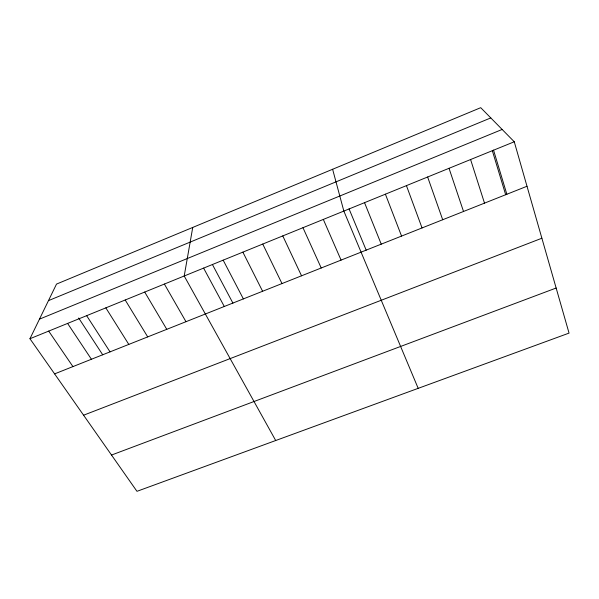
<?xml version="1.0" encoding="UTF-8"?>
<svg xmlns="http://www.w3.org/2000/svg" width="599" height="599" viewBox="0 0 599 599"><rect width="100%" height="100%" fill="white"/><g stroke="black" fill="none" stroke-linecap="round" stroke-linejoin="round"><path stroke-width="0.9" d="M192.736 227.44L184.207 275.997L275.705 440.52M29.95 338.727L56.508 284.091L480.72 107.678L514.264 141.776L569.05 333.104L136.961 491.322L29.95 338.727L514.264 141.776M48.467 300.631L490.791 117.913M39.467 319.147L502.149 129.459M54.599 373.881L527 186.259M83.575 415.204L541.885 238.23M111.519 455.045L556.142 288.029M48.699 331.105L72.936 366.595M67.597 323.415L91.415 359.258M78.679 318.017L102.728 354.825M86.645 315.673L110.036 351.868M105.843 307.864L128.8 344.41M125.198 299.994L147.713 336.9M144.711 292.057L166.777 329.33M164.381 284.061L185.982 321.7M203.608 268.105L224.288 306.486M212.458 264.586L232.921 303.124M223.165 260.153L243.374 298.908M242.88 252.142L262.609 291.264M262.744 244.055L281.994 283.567M282.78 235.916L301.537 275.81M302.967 227.702L321.221 267.985M323.325 219.421L341.071 260.101M418.184 388.347L343.848 211.08L332.617 169.27M349.052 208.871L366.206 250.187M364.536 202.664L381.241 244.152M385.404 194.181L401.562 236.081M406.436 185.63L422.048 227.942M427.641 177.005L442.698 219.736M449.025 168.304L463.521 211.469M470.589 159.536L484.509 203.136M492.333 150.693L505.668 194.727M493.531 150.109L506.874 194.316"/></g></svg>
